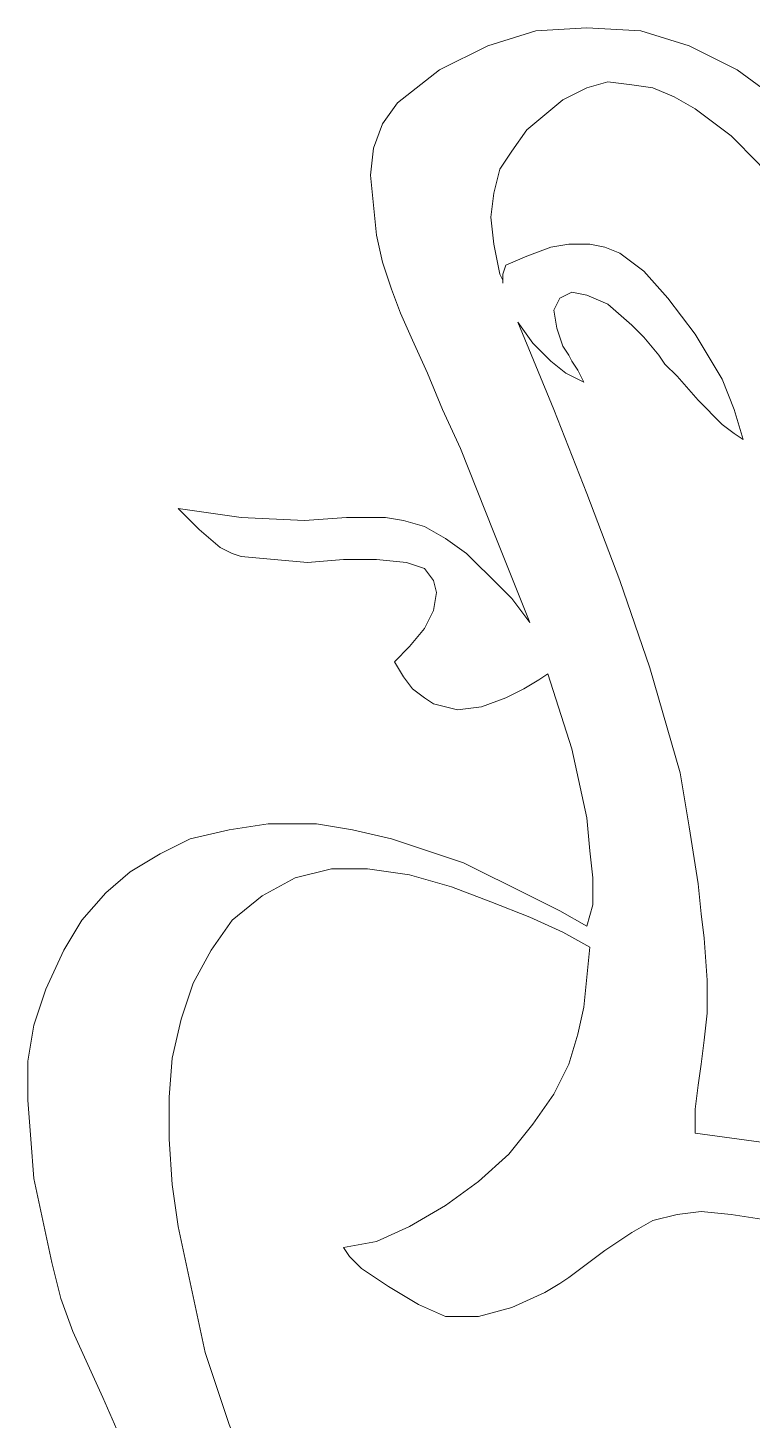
# Model space of a CAD drawing. Header units: centimetres. Extents: x -51 to 51, y -37 to 37.
# Drawn here: x -49.91 to -43.54, y 5.49 to 17.74 of the extents above; entities that cross this region are included whole.
import ezdxf

# ---------------------------------------------------------------- set-up
doc = ezdxf.new("R2010")
doc.units = ezdxf.units.CM
doc.header["$MEASUREMENT"] = 0
doc.layers.add('Layer 1', color=7, linetype='Continuous')

msp = doc.modelspace()

# ---------------------------------------------------------------- linework, layer by layer
at = {"layer": 'Layer 1', "lineweight": 9}
for points, knots in [([(-46.66007, 17.07804), (-46.66007, 17.07804), (-46.28996, 17.36885), (-46.28996, 17.36885), (-46.28996, 17.36885), (-46.28996, 17.36885), (-45.86697, 17.58034), (-45.86697, 17.58034), (-45.86697, 17.58034), (-45.86697, 17.58034), (-45.44399, 17.71252), (-45.44399, 17.71252), (-45.44399, 17.71252), (-45.44399, 17.71252), (-44.99457, 17.73896), (-44.99457, 17.73896), (-44.99457, 17.73896), (-44.99457, 17.73896), (-44.51871, 17.71252), (-44.51871, 17.71252), (-44.51871, 17.71252), (-44.51871, 17.71252), (-44.09573, 17.58034), (-44.09573, 17.58034), (-44.09573, 17.58034), (-44.09573, 17.58034), (-43.67274, 17.36885), (-43.67274, 17.36885), (-43.67274, 17.36885), (-43.67274, 17.36885), (-43.2762, 17.07804), (-43.2762, 17.07804)], [0, 0, 0, 0, 0.11111111, 0.11111111, 0.11111111, 0.11111111, 0.22222222, 0.22222222, 0.22222222, 0.22222222, 0.33333333, 0.33333333, 0.33333333, 0.33333333, 0.44444444, 0.44444444, 0.44444444, 0.44444444, 0.55555556, 0.55555556, 0.55555556, 0.55555556, 0.66666667, 0.66666667, 0.66666667, 0.66666667, 0.77777778, 0.77777778, 0.77777778, 0.77777778, 1, 1, 1, 1]), ([(-45.20606, 17.10448), (-45.20606, 17.10448), (-44.99457, 17.21023), (-44.99457, 17.21023), (-44.99457, 17.21023), (-44.99457, 17.21023), (-44.80951, 17.2631), (-44.80951, 17.2631), (-44.80951, 17.2631), (-44.80951, 17.2631), (-44.59802, 17.23666), (-44.59802, 17.23666), (-44.59802, 17.23666), (-44.59802, 17.23666), (-44.41297, 17.21023), (-44.41297, 17.21023), (-44.41297, 17.21023), (-44.41297, 17.21023), (-44.22791, 17.13092), (-44.22791, 17.13092), (-44.22791, 17.13092), (-44.22791, 17.13092), (-44.04286, 17.02517), (-44.04286, 17.02517), (-44.04286, 17.02517), (-44.04286, 17.02517), (-43.72562, 16.78724), (-43.72562, 16.78724)], [0, 0, 0, 0, 0.125, 0.125, 0.125, 0.125, 0.25, 0.25, 0.25, 0.25, 0.375, 0.375, 0.375, 0.375, 0.5, 0.5, 0.5, 0.5, 0.625, 0.625, 0.625, 0.625, 0.75, 0.75, 0.75, 0.75, 1, 1, 1, 1]), ([(-46.63363, 15.22749), (-46.63363, 15.22749), (-46.71294, 15.43898), (-46.71294, 15.43898), (-46.71294, 15.43898), (-46.71294, 15.43898), (-46.79225, 15.67691), (-46.79225, 15.67691), (-46.79225, 15.67691), (-46.79225, 15.67691), (-46.84512, 15.91484), (-46.84512, 15.91484), (-46.84512, 15.91484), (-46.84512, 15.91484), (-46.87156, 16.1792), (-46.87156, 16.1792), (-46.87156, 16.1792), (-46.87156, 16.1792), (-46.898, 16.44357), (-46.898, 16.44357), (-46.898, 16.44357), (-46.898, 16.44357), (-46.87156, 16.6815), (-46.87156, 16.6815), (-46.87156, 16.6815), (-46.87156, 16.6815), (-46.79225, 16.89299), (-46.79225, 16.89299), (-46.79225, 16.89299), (-46.79225, 16.89299), (-46.66007, 17.07804), (-46.66007, 17.07804)], [0, 0, 0, 0, 0.11111111, 0.11111111, 0.11111111, 0.11111111, 0.22222222, 0.22222222, 0.22222222, 0.22222222, 0.33333333, 0.33333333, 0.33333333, 0.33333333, 0.44444444, 0.44444444, 0.44444444, 0.44444444, 0.55555556, 0.55555556, 0.55555556, 0.55555556, 0.66666667, 0.66666667, 0.66666667, 0.66666667, 0.77777778, 0.77777778, 0.77777778, 0.77777778, 1, 1, 1, 1]), ([(-45.76123, 15.57117), (-45.76123, 15.57117), (-45.8141, 15.83553), (-45.8141, 15.83553), (-45.8141, 15.83553), (-45.8141, 15.83553), (-45.84054, 16.07346), (-45.84054, 16.07346), (-45.84054, 16.07346), (-45.84054, 16.07346), (-45.8141, 16.28495), (-45.8141, 16.28495), (-45.8141, 16.28495), (-45.8141, 16.28495), (-45.76123, 16.49644), (-45.76123, 16.49644), (-45.76123, 16.49644), (-45.76123, 16.49644), (-45.65548, 16.65506), (-45.65548, 16.65506), (-45.65548, 16.65506), (-45.65548, 16.65506), (-45.5233, 16.84012), (-45.5233, 16.84012), (-45.5233, 16.84012), (-45.5233, 16.84012), (-45.20606, 17.10448), (-45.20606, 17.10448)], [0, 0, 0, 0, 0.125, 0.125, 0.125, 0.125, 0.25, 0.25, 0.25, 0.25, 0.375, 0.375, 0.375, 0.375, 0.5, 0.5, 0.5, 0.5, 0.625, 0.625, 0.625, 0.625, 0.75, 0.75, 0.75, 0.75, 1, 1, 1, 1]), ([(-43.72562, 16.78724), (-43.72562, 16.78724), (-43.48769, 16.54932), (-43.48769, 16.54932), (-43.48769, 16.54932), (-43.48769, 16.54932), (-43.24976, 16.28495), (-43.24976, 16.28495), (-43.24976, 16.28495), (-43.24976, 16.28495), (-43.01183, 15.99415), (-43.01183, 15.99415), (-43.01183, 15.99415), (-43.01183, 15.99415), (-42.80034, 15.65047), (-42.80034, 15.65047), (-42.80034, 15.65047), (-42.80034, 15.65047), (-42.58885, 15.3068), (-42.58885, 15.3068), (-42.58885, 15.3068), (-42.58885, 15.3068), (-42.40379, 14.91025), (-42.40379, 14.91025), (-42.40379, 14.91025), (-42.40379, 14.91025), (-42.24517, 14.48727), (-42.24517, 14.48727), (-42.24517, 14.48727), (-42.24517, 14.48727), (-42.11299, 14.03785), (-42.11299, 14.03785)], [0, 0, 0, 0, 0.11111111, 0.11111111, 0.11111111, 0.11111111, 0.22222222, 0.22222222, 0.22222222, 0.22222222, 0.33333333, 0.33333333, 0.33333333, 0.33333333, 0.44444444, 0.44444444, 0.44444444, 0.44444444, 0.55555556, 0.55555556, 0.55555556, 0.55555556, 0.66666667, 0.66666667, 0.66666667, 0.66666667, 0.77777778, 0.77777778, 0.77777778, 0.77777778, 1, 1, 1, 1]), ([(-44.49228, 15.5976), (-44.49228, 15.5976), (-44.70377, 15.75622), (-44.70377, 15.75622), (-44.70377, 15.75622), (-44.70377, 15.75622), (-44.83595, 15.80909), (-44.83595, 15.80909), (-44.83595, 15.80909), (-44.83595, 15.80909), (-44.96813, 15.83553), (-44.96813, 15.83553), (-44.96813, 15.83553), (-44.96813, 15.83553), (-45.15319, 15.83553), (-45.15319, 15.83553), (-45.15319, 15.83553), (-45.15319, 15.83553), (-45.31181, 15.80909), (-45.31181, 15.80909), (-45.31181, 15.80909), (-45.31181, 15.80909), (-45.5233, 15.72978), (-45.5233, 15.72978), (-45.5233, 15.72978), (-45.5233, 15.72978), (-45.70835, 15.65047), (-45.70835, 15.65047)], [0, 0, 0, 0, 0.125, 0.125, 0.125, 0.125, 0.25, 0.25, 0.25, 0.25, 0.375, 0.375, 0.375, 0.375, 0.5, 0.5, 0.5, 0.5, 0.625, 0.625, 0.625, 0.625, 0.75, 0.75, 0.75, 0.75, 1, 1, 1, 1]), ([(-45.73479, 15.49186), (-45.73479, 15.49186), (-45.73479, 15.51829), (-45.73479, 15.51829), (-45.73479, 15.51829), (-45.73479, 15.51829), (-45.76123, 15.57117), (-45.76123, 15.57117)], [0, 0, 0, 0, 0.33333333, 0.33333333, 0.33333333, 0.33333333, 1, 1, 1, 1]), ([(-45.70835, 15.65047), (-45.70835, 15.65047), (-45.73479, 15.57117), (-45.73479, 15.57117), (-45.73479, 15.57117), (-45.73479, 15.57117), (-45.73479, 15.49186), (-45.73479, 15.49186)], [0, 0, 0, 0, 0.33333333, 0.33333333, 0.33333333, 0.33333333, 1, 1, 1, 1]), ([(-43.61987, 14.11716), (-43.61987, 14.11716), (-43.69918, 14.38152), (-43.69918, 14.38152), (-43.69918, 14.38152), (-43.69918, 14.38152), (-43.80493, 14.64589), (-43.80493, 14.64589), (-43.80493, 14.64589), (-43.80493, 14.64589), (-44.04286, 15.04244), (-44.04286, 15.04244), (-44.04286, 15.04244), (-44.04286, 15.04244), (-44.28078, 15.35967), (-44.28078, 15.35967), (-44.28078, 15.35967), (-44.28078, 15.35967), (-44.49228, 15.5976), (-44.49228, 15.5976)], [0, 0, 0, 0, 0.16666667, 0.16666667, 0.16666667, 0.16666667, 0.33333333, 0.33333333, 0.33333333, 0.33333333, 0.5, 0.5, 0.5, 0.5, 0.66666667, 0.66666667, 0.66666667, 0.66666667, 1, 1, 1, 1]), ([(-45.20606, 14.93669), (-45.20606, 14.93669), (-45.25893, 15.09531), (-45.25893, 15.09531), (-45.25893, 15.09531), (-45.25893, 15.09531), (-45.28537, 15.25393), (-45.28537, 15.25393), (-45.28537, 15.25393), (-45.28537, 15.25393), (-45.2325, 15.35967), (-45.2325, 15.35967), (-45.2325, 15.35967), (-45.2325, 15.35967), (-45.12675, 15.41255), (-45.12675, 15.41255), (-45.12675, 15.41255), (-45.12675, 15.41255), (-44.99457, 15.38611), (-44.99457, 15.38611), (-44.99457, 15.38611), (-44.99457, 15.38611), (-44.80951, 15.3068), (-44.80951, 15.3068), (-44.80951, 15.3068), (-44.80951, 15.3068), (-44.59802, 15.12175), (-44.59802, 15.12175), (-44.59802, 15.12175), (-44.59802, 15.12175), (-44.49228, 15.016), (-44.49228, 15.016), (-44.49228, 15.016), (-44.49228, 15.016), (-44.36009, 14.85738), (-44.36009, 14.85738)], [0, 0, 0, 0, 0.1, 0.1, 0.1, 0.1, 0.2, 0.2, 0.2, 0.2, 0.3, 0.3, 0.3, 0.3, 0.4, 0.4, 0.4, 0.4, 0.5, 0.5, 0.5, 0.5, 0.6, 0.6, 0.6, 0.6, 0.7, 0.7, 0.7, 0.7, 0.8, 0.8, 0.8, 0.8, 1, 1, 1, 1]), ([(-45.49686, 12.50453), (-45.49686, 12.50453), (-45.8141, 13.29763), (-45.8141, 13.29763), (-45.8141, 13.29763), (-45.8141, 13.29763), (-46.1049, 14.03785), (-46.1049, 14.03785), (-46.1049, 14.03785), (-46.1049, 14.03785), (-46.26352, 14.38152), (-46.26352, 14.38152), (-46.26352, 14.38152), (-46.26352, 14.38152), (-46.3957, 14.69876), (-46.3957, 14.69876), (-46.3957, 14.69876), (-46.3957, 14.69876), (-46.52788, 14.98956), (-46.52788, 14.98956), (-46.52788, 14.98956), (-46.52788, 14.98956), (-46.63363, 15.22749), (-46.63363, 15.22749)], [0, 0, 0, 0, 0.14285714, 0.14285714, 0.14285714, 0.14285714, 0.28571429, 0.28571429, 0.28571429, 0.28571429, 0.42857143, 0.42857143, 0.42857143, 0.42857143, 0.57142857, 0.57142857, 0.57142857, 0.57142857, 0.71428571, 0.71428571, 0.71428571, 0.71428571, 1, 1, 1, 1]), ([(-44.4394, 12.10799), (-44.4394, 12.10799), (-44.70377, 12.87464), (-44.70377, 12.87464), (-44.70377, 12.87464), (-44.70377, 12.87464), (-44.99457, 13.6413), (-44.99457, 13.6413), (-44.99457, 13.6413), (-44.99457, 13.6413), (-45.28537, 14.38152), (-45.28537, 14.38152), (-45.28537, 14.38152), (-45.28537, 14.38152), (-45.60261, 15.14818), (-45.60261, 15.14818)], [0, 0, 0, 0, 0.2, 0.2, 0.2, 0.2, 0.4, 0.4, 0.4, 0.4, 0.6, 0.6, 0.6, 0.6, 1, 1, 1, 1]), ([(-45.60261, 15.14818), (-45.60261, 15.14818), (-45.47043, 14.96313), (-45.47043, 14.96313), (-45.47043, 14.96313), (-45.47043, 14.96313), (-45.31181, 14.80451), (-45.31181, 14.80451), (-45.31181, 14.80451), (-45.31181, 14.80451), (-45.17962, 14.69876), (-45.17962, 14.69876), (-45.17962, 14.69876), (-45.17962, 14.69876), (-45.02101, 14.61945), (-45.02101, 14.61945)], [0, 0, 0, 0, 0.2, 0.2, 0.2, 0.2, 0.4, 0.4, 0.4, 0.4, 0.6, 0.6, 0.6, 0.6, 1, 1, 1, 1]), ([(-45.02101, 14.61945), (-45.02101, 14.61945), (-45.07388, 14.7252), (-45.07388, 14.7252), (-45.07388, 14.7252), (-45.07388, 14.7252), (-45.12675, 14.80451), (-45.12675, 14.80451), (-45.12675, 14.80451), (-45.12675, 14.80451), (-45.15319, 14.85738), (-45.15319, 14.85738), (-45.15319, 14.85738), (-45.15319, 14.85738), (-45.20606, 14.93669), (-45.20606, 14.93669)], [0, 0, 0, 0, 0.2, 0.2, 0.2, 0.2, 0.4, 0.4, 0.4, 0.4, 0.6, 0.6, 0.6, 0.6, 1, 1, 1, 1]), ([(-44.36009, 14.85738), (-44.36009, 14.85738), (-44.30722, 14.77807), (-44.30722, 14.77807), (-44.30722, 14.77807), (-44.30722, 14.77807), (-44.20147, 14.67232), (-44.20147, 14.67232), (-44.20147, 14.67232), (-44.20147, 14.67232), (-44.01642, 14.46083), (-44.01642, 14.46083), (-44.01642, 14.46083), (-44.01642, 14.46083), (-43.80493, 14.24934), (-43.80493, 14.24934), (-43.80493, 14.24934), (-43.80493, 14.24934), (-43.69918, 14.17003), (-43.69918, 14.17003), (-43.69918, 14.17003), (-43.69918, 14.17003), (-43.61987, 14.11716), (-43.61987, 14.11716)], [0, 0, 0, 0, 0.14285714, 0.14285714, 0.14285714, 0.14285714, 0.28571429, 0.28571429, 0.28571429, 0.28571429, 0.42857143, 0.42857143, 0.42857143, 0.42857143, 0.57142857, 0.57142857, 0.57142857, 0.57142857, 0.71428571, 0.71428571, 0.71428571, 0.71428571, 1, 1, 1, 1]), ([(-48.03476, 13.08614), (-48.03476, 13.08614), (-48.11407, 13.11257), (-48.11407, 13.11257), (-48.11407, 13.11257), (-48.11407, 13.11257), (-48.21982, 13.16545), (-48.21982, 13.16545), (-48.21982, 13.16545), (-48.21982, 13.16545), (-48.40487, 13.32406), (-48.40487, 13.32406), (-48.40487, 13.32406), (-48.40487, 13.32406), (-48.53706, 13.45625), (-48.53706, 13.45625), (-48.53706, 13.45625), (-48.53706, 13.45625), (-48.56349, 13.48268), (-48.56349, 13.48268), (-48.56349, 13.48268), (-48.56349, 13.48268), (-48.58993, 13.50912), (-48.58993, 13.50912)], [0, 0, 0, 0, 0.14285714, 0.14285714, 0.14285714, 0.14285714, 0.28571429, 0.28571429, 0.28571429, 0.28571429, 0.42857143, 0.42857143, 0.42857143, 0.42857143, 0.57142857, 0.57142857, 0.57142857, 0.57142857, 0.71428571, 0.71428571, 0.71428571, 0.71428571, 1, 1, 1, 1]), ([(-48.58993, 13.50912), (-48.58993, 13.50912), (-48.03476, 13.42981), (-48.03476, 13.42981), (-48.03476, 13.42981), (-48.03476, 13.42981), (-47.4796, 13.40337), (-47.4796, 13.40337)], [0, 0, 0, 0, 0.33333333, 0.33333333, 0.33333333, 0.33333333, 1, 1, 1, 1]), ([(-47.4796, 13.40337), (-47.4796, 13.40337), (-47.10949, 13.42981), (-47.10949, 13.42981), (-47.10949, 13.42981), (-47.10949, 13.42981), (-46.76581, 13.42981), (-46.76581, 13.42981), (-46.76581, 13.42981), (-46.76581, 13.42981), (-46.60719, 13.40337), (-46.60719, 13.40337), (-46.60719, 13.40337), (-46.60719, 13.40337), (-46.42214, 13.3505), (-46.42214, 13.3505), (-46.42214, 13.3505), (-46.42214, 13.3505), (-46.23708, 13.24475), (-46.23708, 13.24475), (-46.23708, 13.24475), (-46.23708, 13.24475), (-46.05203, 13.11257), (-46.05203, 13.11257)], [0, 0, 0, 0, 0.14285714, 0.14285714, 0.14285714, 0.14285714, 0.28571429, 0.28571429, 0.28571429, 0.28571429, 0.42857143, 0.42857143, 0.42857143, 0.42857143, 0.57142857, 0.57142857, 0.57142857, 0.57142857, 0.71428571, 0.71428571, 0.71428571, 0.71428571, 1, 1, 1, 1]), ([(-46.05203, 13.11257), (-46.05203, 13.11257), (-46.02559, 13.08614), (-46.02559, 13.08614), (-46.02559, 13.08614), (-46.02559, 13.08614), (-45.97272, 13.03326), (-45.97272, 13.03326), (-45.97272, 13.03326), (-45.97272, 13.03326), (-45.84054, 12.90108), (-45.84054, 12.90108), (-45.84054, 12.90108), (-45.84054, 12.90108), (-45.65548, 12.71603), (-45.65548, 12.71603), (-45.65548, 12.71603), (-45.65548, 12.71603), (-45.49686, 12.50453), (-45.49686, 12.50453)], [0, 0, 0, 0, 0.16666667, 0.16666667, 0.16666667, 0.16666667, 0.33333333, 0.33333333, 0.33333333, 0.33333333, 0.5, 0.5, 0.5, 0.5, 0.66666667, 0.66666667, 0.66666667, 0.66666667, 1, 1, 1, 1]), ([(-46.84512, 13.0597), (-46.84512, 13.0597), (-47.13592, 13.0597), (-47.13592, 13.0597), (-47.13592, 13.0597), (-47.13592, 13.0597), (-47.45316, 13.03326), (-47.45316, 13.03326), (-47.45316, 13.03326), (-47.45316, 13.03326), (-47.74396, 13.0597), (-47.74396, 13.0597), (-47.74396, 13.0597), (-47.74396, 13.0597), (-48.03476, 13.08614), (-48.03476, 13.08614)], [0, 0, 0, 0, 0.2, 0.2, 0.2, 0.2, 0.4, 0.4, 0.4, 0.4, 0.6, 0.6, 0.6, 0.6, 1, 1, 1, 1]), ([(-46.6865, 12.16086), (-46.6865, 12.16086), (-46.55432, 12.29304), (-46.55432, 12.29304), (-46.55432, 12.29304), (-46.55432, 12.29304), (-46.42214, 12.45166), (-46.42214, 12.45166), (-46.42214, 12.45166), (-46.42214, 12.45166), (-46.34283, 12.61028), (-46.34283, 12.61028), (-46.34283, 12.61028), (-46.34283, 12.61028), (-46.31639, 12.7689), (-46.31639, 12.7689), (-46.31639, 12.7689), (-46.31639, 12.7689), (-46.34283, 12.87464), (-46.34283, 12.87464), (-46.34283, 12.87464), (-46.34283, 12.87464), (-46.42214, 12.98039), (-46.42214, 12.98039), (-46.42214, 12.98039), (-46.42214, 12.98039), (-46.58076, 13.03326), (-46.58076, 13.03326), (-46.58076, 13.03326), (-46.58076, 13.03326), (-46.84512, 13.0597), (-46.84512, 13.0597)], [0, 0, 0, 0, 0.11111111, 0.11111111, 0.11111111, 0.11111111, 0.22222222, 0.22222222, 0.22222222, 0.22222222, 0.33333333, 0.33333333, 0.33333333, 0.33333333, 0.44444444, 0.44444444, 0.44444444, 0.44444444, 0.55555556, 0.55555556, 0.55555556, 0.55555556, 0.66666667, 0.66666667, 0.66666667, 0.66666667, 0.77777778, 0.77777778, 0.77777778, 0.77777778, 1, 1, 1, 1]), ([(-45.33824, 12.05511), (-45.33824, 12.05511), (-45.41755, 12.00224), (-45.41755, 12.00224), (-45.41755, 12.00224), (-45.41755, 12.00224), (-45.54973, 11.92293), (-45.54973, 11.92293), (-45.54973, 11.92293), (-45.54973, 11.92293), (-45.70835, 11.84362), (-45.70835, 11.84362), (-45.70835, 11.84362), (-45.70835, 11.84362), (-45.91985, 11.76431), (-45.91985, 11.76431), (-45.91985, 11.76431), (-45.91985, 11.76431), (-46.13134, 11.73788), (-46.13134, 11.73788), (-46.13134, 11.73788), (-46.13134, 11.73788), (-46.34283, 11.79075), (-46.34283, 11.79075), (-46.34283, 11.79075), (-46.34283, 11.79075), (-46.42214, 11.84362), (-46.42214, 11.84362), (-46.42214, 11.84362), (-46.42214, 11.84362), (-46.52788, 11.92293), (-46.52788, 11.92293), (-46.52788, 11.92293), (-46.52788, 11.92293), (-46.60719, 12.02868), (-46.60719, 12.02868), (-46.60719, 12.02868), (-46.60719, 12.02868), (-46.6865, 12.16086), (-46.6865, 12.16086)], [0, 0, 0, 0, 0.09090909, 0.09090909, 0.09090909, 0.09090909, 0.18181818, 0.18181818, 0.18181818, 0.18181818, 0.27272727, 0.27272727, 0.27272727, 0.27272727, 0.36363636, 0.36363636, 0.36363636, 0.36363636, 0.45454545, 0.45454545, 0.45454545, 0.45454545, 0.54545455, 0.54545455, 0.54545455, 0.54545455, 0.63636364, 0.63636364, 0.63636364, 0.63636364, 0.72727273, 0.72727273, 0.72727273, 0.72727273, 0.81818182, 0.81818182, 0.81818182, 0.81818182, 1, 1, 1, 1]), ([(-44.99457, 9.83445), (-44.99457, 9.83445), (-44.9417, 10.0195), (-44.9417, 10.0195), (-44.9417, 10.0195), (-44.9417, 10.0195), (-44.9417, 10.25743), (-44.9417, 10.25743), (-44.9417, 10.25743), (-44.9417, 10.25743), (-44.96813, 10.49536), (-44.96813, 10.49536), (-44.96813, 10.49536), (-44.96813, 10.49536), (-44.99457, 10.78616), (-44.99457, 10.78616), (-44.99457, 10.78616), (-44.99457, 10.78616), (-45.12675, 11.3942), (-45.12675, 11.3942), (-45.12675, 11.3942), (-45.12675, 11.3942), (-45.33824, 12.05511), (-45.33824, 12.05511)], [0, 0, 0, 0, 0.14285714, 0.14285714, 0.14285714, 0.14285714, 0.28571429, 0.28571429, 0.28571429, 0.28571429, 0.42857143, 0.42857143, 0.42857143, 0.42857143, 0.57142857, 0.57142857, 0.57142857, 0.57142857, 0.71428571, 0.71428571, 0.71428571, 0.71428571, 1, 1, 1, 1]), ([(-44.01642, 10.20456), (-44.01642, 10.20456), (-44.09573, 10.70685), (-44.09573, 10.70685), (-44.09573, 10.70685), (-44.09573, 10.70685), (-44.17504, 11.18271), (-44.17504, 11.18271), (-44.17504, 11.18271), (-44.17504, 11.18271), (-44.4394, 12.10799), (-44.4394, 12.10799)], [0, 0, 0, 0, 0.25, 0.25, 0.25, 0.25, 0.5, 0.5, 0.5, 0.5, 1, 1, 1, 1]), ([(-49.59452, 9.62296), (-49.59452, 9.62296), (-49.4359, 9.88732), (-49.4359, 9.88732), (-49.4359, 9.88732), (-49.4359, 9.88732), (-49.22441, 10.12525), (-49.22441, 10.12525), (-49.22441, 10.12525), (-49.22441, 10.12525), (-49.01291, 10.31031), (-49.01291, 10.31031), (-49.01291, 10.31031), (-49.01291, 10.31031), (-48.74855, 10.46892), (-48.74855, 10.46892), (-48.74855, 10.46892), (-48.74855, 10.46892), (-48.48418, 10.60111), (-48.48418, 10.60111), (-48.48418, 10.60111), (-48.48418, 10.60111), (-48.14051, 10.68042), (-48.14051, 10.68042), (-48.14051, 10.68042), (-48.14051, 10.68042), (-47.79684, 10.73329), (-47.79684, 10.73329), (-47.79684, 10.73329), (-47.79684, 10.73329), (-47.37385, 10.73329), (-47.37385, 10.73329)], [0, 0, 0, 0, 0.11111111, 0.11111111, 0.11111111, 0.11111111, 0.22222222, 0.22222222, 0.22222222, 0.22222222, 0.33333333, 0.33333333, 0.33333333, 0.33333333, 0.44444444, 0.44444444, 0.44444444, 0.44444444, 0.55555556, 0.55555556, 0.55555556, 0.55555556, 0.66666667, 0.66666667, 0.66666667, 0.66666667, 0.77777778, 0.77777778, 0.77777778, 0.77777778, 1, 1, 1, 1]), ([(-47.37385, 10.73329), (-47.37385, 10.73329), (-47.05661, 10.68042), (-47.05661, 10.68042), (-47.05661, 10.68042), (-47.05661, 10.68042), (-46.71294, 10.60111), (-46.71294, 10.60111), (-46.71294, 10.60111), (-46.71294, 10.60111), (-46.3957, 10.49536), (-46.3957, 10.49536), (-46.3957, 10.49536), (-46.3957, 10.49536), (-46.07846, 10.38961), (-46.07846, 10.38961), (-46.07846, 10.38961), (-46.07846, 10.38961), (-45.49686, 10.09881), (-45.49686, 10.09881), (-45.49686, 10.09881), (-45.49686, 10.09881), (-45.2325, 9.96663), (-45.2325, 9.96663), (-45.2325, 9.96663), (-45.2325, 9.96663), (-44.99457, 9.83445), (-44.99457, 9.83445)], [0, 0, 0, 0, 0.125, 0.125, 0.125, 0.125, 0.25, 0.25, 0.25, 0.25, 0.375, 0.375, 0.375, 0.375, 0.5, 0.5, 0.5, 0.5, 0.625, 0.625, 0.625, 0.625, 0.75, 0.75, 0.75, 0.75, 1, 1, 1, 1]), ([(-44.96813, 9.64939), (-44.96813, 9.64939), (-45.20606, 9.78158), (-45.20606, 9.78158), (-45.20606, 9.78158), (-45.20606, 9.78158), (-45.49686, 9.91376), (-45.49686, 9.91376), (-45.49686, 9.91376), (-45.49686, 9.91376), (-45.84054, 10.04594), (-45.84054, 10.04594), (-45.84054, 10.04594), (-45.84054, 10.04594), (-46.18421, 10.17812), (-46.18421, 10.17812), (-46.18421, 10.17812), (-46.18421, 10.17812), (-46.55432, 10.28387), (-46.55432, 10.28387), (-46.55432, 10.28387), (-46.55432, 10.28387), (-46.92443, 10.33674), (-46.92443, 10.33674), (-46.92443, 10.33674), (-46.92443, 10.33674), (-47.24167, 10.33674), (-47.24167, 10.33674), (-47.24167, 10.33674), (-47.24167, 10.33674), (-47.55891, 10.25743), (-47.55891, 10.25743)], [0, 0, 0, 0, 0.11111111, 0.11111111, 0.11111111, 0.11111111, 0.22222222, 0.22222222, 0.22222222, 0.22222222, 0.33333333, 0.33333333, 0.33333333, 0.33333333, 0.44444444, 0.44444444, 0.44444444, 0.44444444, 0.55555556, 0.55555556, 0.55555556, 0.55555556, 0.66666667, 0.66666667, 0.66666667, 0.66666667, 0.77777778, 0.77777778, 0.77777778, 0.77777778, 1, 1, 1, 1]), ([(-47.55891, 10.25743), (-47.55891, 10.25743), (-47.84971, 10.09881), (-47.84971, 10.09881), (-47.84971, 10.09881), (-47.84971, 10.09881), (-48.11407, 9.88732), (-48.11407, 9.88732), (-48.11407, 9.88732), (-48.11407, 9.88732), (-48.29913, 9.62296), (-48.29913, 9.62296), (-48.29913, 9.62296), (-48.29913, 9.62296), (-48.45775, 9.33216), (-48.45775, 9.33216), (-48.45775, 9.33216), (-48.45775, 9.33216), (-48.56349, 9.01492), (-48.56349, 9.01492), (-48.56349, 9.01492), (-48.56349, 9.01492), (-48.6428, 8.67124), (-48.6428, 8.67124), (-48.6428, 8.67124), (-48.6428, 8.67124), (-48.66924, 8.32757), (-48.66924, 8.32757), (-48.66924, 8.32757), (-48.66924, 8.32757), (-48.66924, 7.95746), (-48.66924, 7.95746), (-48.66924, 7.95746), (-48.66924, 7.95746), (-48.6428, 7.56091), (-48.6428, 7.56091), (-48.6428, 7.56091), (-48.6428, 7.56091), (-48.58993, 7.1908), (-48.58993, 7.1908), (-48.58993, 7.1908), (-48.58993, 7.1908), (-48.43131, 6.45058), (-48.43131, 6.45058), (-48.43131, 6.45058), (-48.43131, 6.45058), (-48.352, 6.08047), (-48.352, 6.08047), (-48.352, 6.08047), (-48.352, 6.08047), (-48.24626, 5.76323), (-48.24626, 5.76323), (-48.24626, 5.76323), (-48.24626, 5.76323), (-48.14051, 5.44599), (-48.14051, 5.44599), (-48.14051, 5.44599), (-48.14051, 5.44599), (-48.03476, 5.18163), (-48.03476, 5.18163)], [0, 0, 0, 0, 0.0625, 0.0625, 0.0625, 0.0625, 0.125, 0.125, 0.125, 0.125, 0.1875, 0.1875, 0.1875, 0.1875, 0.25, 0.25, 0.25, 0.25, 0.3125, 0.3125, 0.3125, 0.3125, 0.375, 0.375, 0.375, 0.375, 0.4375, 0.4375, 0.4375, 0.4375, 0.5, 0.5, 0.5, 0.5, 0.5625, 0.5625, 0.5625, 0.5625, 0.625, 0.625, 0.625, 0.625, 0.6875, 0.6875, 0.6875, 0.6875, 0.75, 0.75, 0.75, 0.75, 0.8125, 0.8125, 0.8125, 0.8125, 0.875, 0.875, 0.875, 0.875, 1, 1, 1, 1]), ([(-44.04286, 8.01033), (-44.04286, 8.01033), (-44.04286, 8.22182), (-44.04286, 8.22182), (-44.04286, 8.22182), (-44.04286, 8.22182), (-44.01642, 8.43332), (-44.01642, 8.43332), (-44.01642, 8.43332), (-44.01642, 8.43332), (-43.98998, 8.61837), (-43.98998, 8.61837), (-43.98998, 8.61837), (-43.98998, 8.61837), (-43.96355, 8.82986), (-43.96355, 8.82986), (-43.96355, 8.82986), (-43.96355, 8.82986), (-43.93711, 9.06779), (-43.93711, 9.06779), (-43.93711, 9.06779), (-43.93711, 9.06779), (-43.93711, 9.35859), (-43.93711, 9.35859), (-43.93711, 9.35859), (-43.93711, 9.35859), (-43.96355, 9.7287), (-43.96355, 9.7287), (-43.96355, 9.7287), (-43.96355, 9.7287), (-43.98998, 9.94019), (-43.98998, 9.94019), (-43.98998, 9.94019), (-43.98998, 9.94019), (-44.01642, 10.20456), (-44.01642, 10.20456)], [0, 0, 0, 0, 0.1, 0.1, 0.1, 0.1, 0.2, 0.2, 0.2, 0.2, 0.3, 0.3, 0.3, 0.3, 0.4, 0.4, 0.4, 0.4, 0.5, 0.5, 0.5, 0.5, 0.6, 0.6, 0.6, 0.6, 0.7, 0.7, 0.7, 0.7, 0.8, 0.8, 0.8, 0.8, 1, 1, 1, 1]), ([(-49.70026, 6.87356), (-49.70026, 6.87356), (-49.85888, 7.61378), (-49.85888, 7.61378), (-49.85888, 7.61378), (-49.85888, 7.61378), (-49.88532, 7.95746), (-49.88532, 7.95746), (-49.88532, 7.95746), (-49.88532, 7.95746), (-49.91175, 8.30113), (-49.91175, 8.30113), (-49.91175, 8.30113), (-49.91175, 8.30113), (-49.91175, 8.64481), (-49.91175, 8.64481), (-49.91175, 8.64481), (-49.91175, 8.64481), (-49.85888, 8.96204), (-49.85888, 8.96204), (-49.85888, 8.96204), (-49.85888, 8.96204), (-49.75314, 9.27928), (-49.75314, 9.27928), (-49.75314, 9.27928), (-49.75314, 9.27928), (-49.59452, 9.62296), (-49.59452, 9.62296)], [0, 0, 0, 0, 0.125, 0.125, 0.125, 0.125, 0.25, 0.25, 0.25, 0.25, 0.375, 0.375, 0.375, 0.375, 0.5, 0.5, 0.5, 0.5, 0.625, 0.625, 0.625, 0.625, 0.75, 0.75, 0.75, 0.75, 1, 1, 1, 1]), ([(-45.15319, 8.61837), (-45.15319, 8.61837), (-45.07388, 8.88274), (-45.07388, 8.88274), (-45.07388, 8.88274), (-45.07388, 8.88274), (-45.02101, 9.12066), (-45.02101, 9.12066), (-45.02101, 9.12066), (-45.02101, 9.12066), (-44.96813, 9.64939), (-44.96813, 9.64939)], [0, 0, 0, 0, 0.25, 0.25, 0.25, 0.25, 0.5, 0.5, 0.5, 0.5, 1, 1, 1, 1]), ([(-47.13592, 7.00575), (-47.13592, 7.00575), (-46.84512, 7.05862), (-46.84512, 7.05862), (-46.84512, 7.05862), (-46.84512, 7.05862), (-46.55432, 7.1908), (-46.55432, 7.1908), (-46.55432, 7.1908), (-46.55432, 7.1908), (-46.23708, 7.37586), (-46.23708, 7.37586), (-46.23708, 7.37586), (-46.23708, 7.37586), (-45.94628, 7.58735), (-45.94628, 7.58735), (-45.94628, 7.58735), (-45.94628, 7.58735), (-45.68192, 7.82528), (-45.68192, 7.82528), (-45.68192, 7.82528), (-45.68192, 7.82528), (-45.47043, 8.08964), (-45.47043, 8.08964), (-45.47043, 8.08964), (-45.47043, 8.08964), (-45.28537, 8.35401), (-45.28537, 8.35401), (-45.28537, 8.35401), (-45.28537, 8.35401), (-45.15319, 8.61837), (-45.15319, 8.61837)], [0, 0, 0, 0, 0.11111111, 0.11111111, 0.11111111, 0.11111111, 0.22222222, 0.22222222, 0.22222222, 0.22222222, 0.33333333, 0.33333333, 0.33333333, 0.33333333, 0.44444444, 0.44444444, 0.44444444, 0.44444444, 0.55555556, 0.55555556, 0.55555556, 0.55555556, 0.66666667, 0.66666667, 0.66666667, 0.66666667, 0.77777778, 0.77777778, 0.77777778, 0.77777778, 1, 1, 1, 1]), ([(-39.46934, 7.16436), (-39.46934, 7.16436), (-40.57968, 7.42873), (-40.57968, 7.42873), (-40.57968, 7.42873), (-40.57968, 7.42873), (-41.71644, 7.66666), (-41.71644, 7.66666), (-41.71644, 7.66666), (-41.71644, 7.66666), (-42.87965, 7.85171), (-42.87965, 7.85171), (-42.87965, 7.85171), (-42.87965, 7.85171), (-44.04286, 8.01033), (-44.04286, 8.01033)], [0, 0, 0, 0, 0.2, 0.2, 0.2, 0.2, 0.4, 0.4, 0.4, 0.4, 0.6, 0.6, 0.6, 0.6, 1, 1, 1, 1]), ([(-42.95896, 7.16436), (-42.95896, 7.16436), (-43.19689, 7.1908), (-43.19689, 7.1908), (-43.19689, 7.1908), (-43.19689, 7.1908), (-43.38194, 7.24367), (-43.38194, 7.24367), (-43.38194, 7.24367), (-43.38194, 7.24367), (-43.72562, 7.29655), (-43.72562, 7.29655), (-43.72562, 7.29655), (-43.72562, 7.29655), (-43.98998, 7.32298), (-43.98998, 7.32298), (-43.98998, 7.32298), (-43.98998, 7.32298), (-44.20147, 7.29655), (-44.20147, 7.29655), (-44.20147, 7.29655), (-44.20147, 7.29655), (-44.41297, 7.24367), (-44.41297, 7.24367), (-44.41297, 7.24367), (-44.41297, 7.24367), (-44.59802, 7.13793), (-44.59802, 7.13793), (-44.59802, 7.13793), (-44.59802, 7.13793), (-44.83595, 6.97931), (-44.83595, 6.97931), (-44.83595, 6.97931), (-44.83595, 6.97931), (-45.15319, 6.74138), (-45.15319, 6.74138)], [0, 0, 0, 0, 0.1, 0.1, 0.1, 0.1, 0.2, 0.2, 0.2, 0.2, 0.3, 0.3, 0.3, 0.3, 0.4, 0.4, 0.4, 0.4, 0.5, 0.5, 0.5, 0.5, 0.6, 0.6, 0.6, 0.6, 0.7, 0.7, 0.7, 0.7, 0.8, 0.8, 0.8, 0.8, 1, 1, 1, 1]), ([(-46.23708, 6.39771), (-46.23708, 6.39771), (-46.47501, 6.50345), (-46.47501, 6.50345), (-46.47501, 6.50345), (-46.47501, 6.50345), (-46.73938, 6.66207), (-46.73938, 6.66207), (-46.73938, 6.66207), (-46.73938, 6.66207), (-46.9773, 6.82069), (-46.9773, 6.82069), (-46.9773, 6.82069), (-46.9773, 6.82069), (-47.08305, 6.92644), (-47.08305, 6.92644), (-47.08305, 6.92644), (-47.08305, 6.92644), (-47.13592, 7.00575), (-47.13592, 7.00575)], [0, 0, 0, 0, 0.16666667, 0.16666667, 0.16666667, 0.16666667, 0.33333333, 0.33333333, 0.33333333, 0.33333333, 0.5, 0.5, 0.5, 0.5, 0.66666667, 0.66666667, 0.66666667, 0.66666667, 1, 1, 1, 1]), ([(-48.77499, 4.49428), (-48.77499, 4.49428), (-48.98648, 5.07588), (-48.98648, 5.07588), (-48.98648, 5.07588), (-48.98648, 5.07588), (-49.25084, 5.68392), (-49.25084, 5.68392), (-49.25084, 5.68392), (-49.25084, 5.68392), (-49.51521, 6.26552), (-49.51521, 6.26552), (-49.51521, 6.26552), (-49.51521, 6.26552), (-49.62095, 6.55632), (-49.62095, 6.55632), (-49.62095, 6.55632), (-49.62095, 6.55632), (-49.70026, 6.87356), (-49.70026, 6.87356)], [0, 0, 0, 0, 0.16666667, 0.16666667, 0.16666667, 0.16666667, 0.33333333, 0.33333333, 0.33333333, 0.33333333, 0.5, 0.5, 0.5, 0.5, 0.66666667, 0.66666667, 0.66666667, 0.66666667, 1, 1, 1, 1]), ([(-45.15319, 6.74138), (-45.15319, 6.74138), (-45.2325, 6.68851), (-45.2325, 6.68851), (-45.2325, 6.68851), (-45.2325, 6.68851), (-45.36468, 6.6092), (-45.36468, 6.6092), (-45.36468, 6.6092), (-45.36468, 6.6092), (-45.65548, 6.47702), (-45.65548, 6.47702), (-45.65548, 6.47702), (-45.65548, 6.47702), (-45.94628, 6.39771), (-45.94628, 6.39771), (-45.94628, 6.39771), (-45.94628, 6.39771), (-46.1049, 6.39771), (-46.1049, 6.39771), (-46.1049, 6.39771), (-46.1049, 6.39771), (-46.23708, 6.39771), (-46.23708, 6.39771)], [0, 0, 0, 0, 0.14285714, 0.14285714, 0.14285714, 0.14285714, 0.28571429, 0.28571429, 0.28571429, 0.28571429, 0.42857143, 0.42857143, 0.42857143, 0.42857143, 0.57142857, 0.57142857, 0.57142857, 0.57142857, 0.71428571, 0.71428571, 0.71428571, 0.71428571, 1, 1, 1, 1])]:
    msp.add_open_spline(points, degree=3, knots=knots, dxfattribs=at)

doc.saveas('drawing.dxf')
